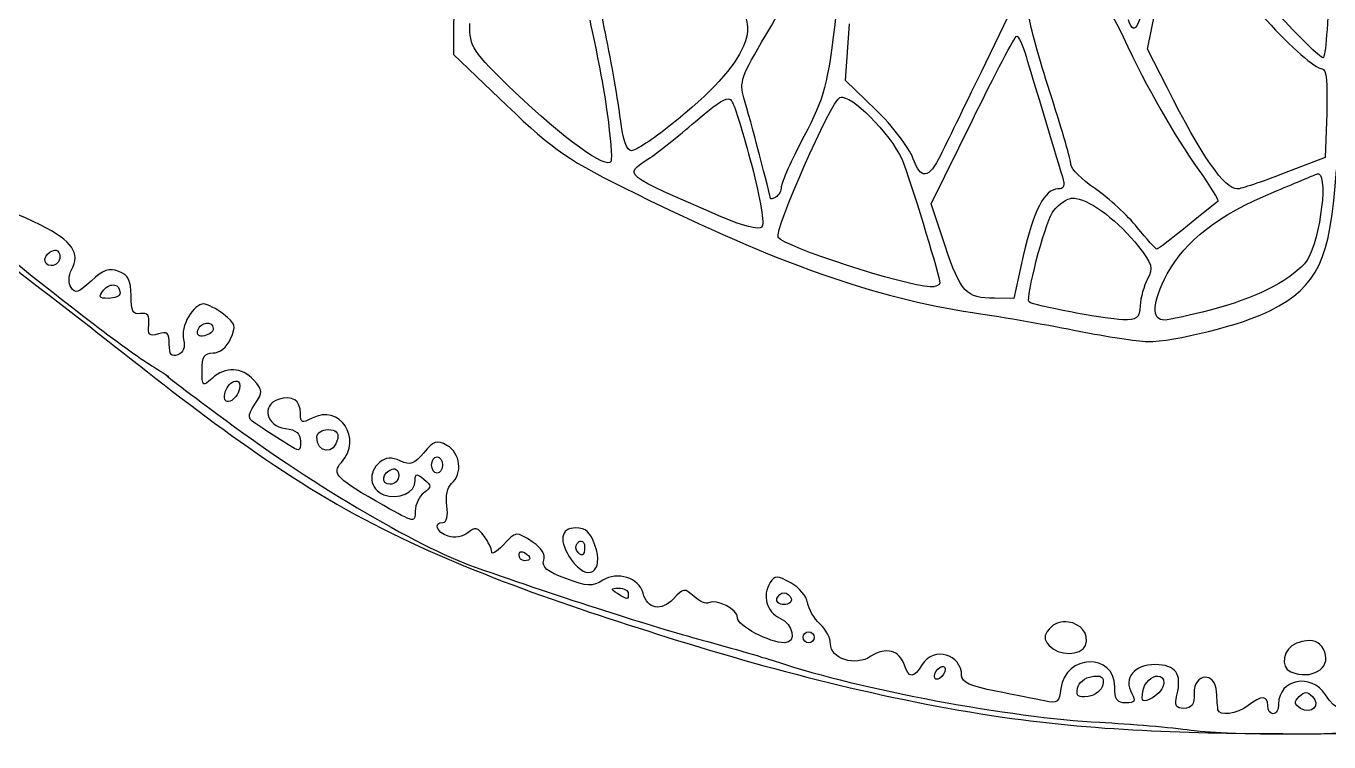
# Model space of a CAD drawing. Extents: x 2.7 to 60.3, y 1.1 to 57.9.
# Drawn here: x 13.76 to 31.82, y 1.06 to 10.98 of the extents above; entities that cross this region are included whole.
import ezdxf

# ---------------------------------------------------------------- set-up
doc = ezdxf.new("R2010")
doc.units = 0
doc.layers.get('0').update_dxf_attribs({"linetype": 'CONTINUOUS'})

msp = doc.modelspace()

# ---------------------------------------------------------------- linework, layer by layer
at = {"color": 7}
for points in [[(29.579866, 10.125603), (29.309218, 10.659181), (29.520885, 11.70649), (29.732001, 12.753797), (29.732001, 12.753797)], [(27.270825, 11.77925), (27.437843, 11.238507), (27.000729, 10.339476)], [(19.685, 10.9629), (19.685, 10.582563), (20.423629, 9.878658)], [(25.541111, 9.818026), (25.121636, 10.224824), (25.17786, 11.006997)], [(27.496272, 10.838327), (27.496272, 10.838327)], [(23.496102, 9.967406), (23.496102, 9.967406)], [(25.079193, 9.991107), (25.079193, 9.991107)], [(31.792994, 9.771174), (31.770947, 9.155464), (31.203745, 8.937735)], [(26.502431, 7.930665), (26.308403, 8.512198), (26.880013, 9.673607)], [(31.682202, 8.928916), (31.682202, 8.928916)], [(28.319236, 8.589919), (28.319236, 8.589919)], [(14.174501, 7.871686), (14.174501, 7.871686)], [(27.585569, 7.795065), (27.453277, 7.204716), (27.18704, 7.205816)], [(14.984236, 7.38882), (14.984236, 7.38882)], [(16.260299, 6.861308), (16.260299, 6.861308)], [(16.684184, 6.057084), (16.684184, 6.057084)], [(17.947569, 5.386256), (17.947569, 5.386256)], [(19.457899, 5.00757), (19.457899, 5.00757)], [(18.872509, 4.840551), (18.872509, 4.840551)], [(21.382743, 4.022547), (21.382743, 4.022547)], [(21.456606, 3.8412), (21.456606, 3.8412)], [(20.616554, 3.690716), (20.616554, 3.690716)], [(21.976953, 3.187457), (21.976953, 3.187457)], [(24.269458, 3.124618), (24.269458, 3.124618)], [(28.213403, 2.718923), (28.213403, 2.718923)], [(24.610109, 2.582774), (24.610109, 2.582774)], [(31.512425, 2.458751), (31.512425, 2.458751)], [(26.482035, 2.101012), (26.482035, 2.101012)], [(28.622955, 1.96927), (28.622955, 1.96927)], [(29.450882, 1.970374), (29.450882, 1.970374)], [(31.504709, 1.741068), (31.504709, 1.741068)], [(30.705448, 1.561925), (30.705448, 1.562475)]]:
    msp.add_lwpolyline(points, dxfattribs=at)
for points in [[(20.066441, 12.394957), (19.924727, 12.206873), (19.685, 11.307067), (19.685, 10.9629)], [(27.979687, 12.279201), (28.106373, 12.275611), (28.686255, 11.426565), (28.970221, 10.828404)], [(30.080368, 12.157383), (30.414714, 11.584799), (31.532068, 10.387432), (31.731811, 10.387432)], [(24.018103, 10.853759), (24.226103, 11.201386), (24.529806, 11.750071), (24.693342, 12.073049)], [(31.741731, 10.538466), (31.662703, 10.538466), (30.566958, 11.717062), (30.356528, 12.028399)], [(21.792847, 10.879667), (21.707163, 11.296413), (21.620168, 11.732537), (21.599371, 11.848702)], [(29.340088, 11.692709), (29.210409, 10.975323), (29.128108, 10.800215), (29.044635, 11.063221)], [(31.820556, 11.618296), (31.813988, 11.02443), (31.778535, 10.538466), (31.741731, 10.538466)], [(23.664774, 11.326701), (23.78535, 10.992589), (23.790712, 10.907415), (23.705013, 10.70052)], [(21.574566, 11.057709), (21.664608, 10.668003), (21.774057, 10.086227), (21.817652, 9.764559)], [(24.993754, 11.182835), (24.867487, 10.122258), (24.837707, 10.006446), (24.545065, 9.448713)], [(27.981893, 9.981737), (27.835826, 10.433888), (27.695961, 10.926953), (27.671007, 11.077002)], [(20.53773, 10.062766), (19.934038, 10.645654), (19.912101, 10.678183), (19.912101, 11.012509)], [(22.000104, 9.686284), (21.9718, 9.925914), (21.878532, 10.462918), (21.792847, 10.879667)], [(23.712179, 9.982287), (23.647055, 10.197059), (23.678733, 10.286574), (24.018103, 10.853759)], [(27.496272, 10.838327), (27.520857, 10.840172), (27.579078, 10.714039), (27.625256, 10.557758)], [(23.705013, 10.70052), (23.583308, 10.406699), (23.270281, 10.067011), (22.694084, 9.603605)], [(26.880013, 9.673607), (27.194382, 10.31244), (27.471696, 10.836633), (27.496272, 10.838327)], [(28.970221, 10.828404), (29.320992, 10.089523), (29.661694, 9.490086), (30.019735, 8.982383)], [(27.625256, 10.557758), (27.702637, 10.295884), (28.006559, 9.29154), (28.129618, 8.890881)], [(27.000729, 10.339476), (26.760175, 9.844857), (26.508497, 9.330111), (26.441797, 9.195703)], [(31.731811, 10.387432), (31.787166, 10.387432), (31.807641, 10.181186), (31.792994, 9.771174)], [(30.553863, 8.720006), (30.376312, 8.720006), (30.06403, 9.170842), (29.579866, 10.125603)], [(21.870569, 9.104201), (21.825901, 8.975375), (21.190074, 9.432905), (20.53773, 10.062766)], [(23.043004, 9.657622), (23.29879, 9.879183), (23.426945, 9.970084), (23.496102, 9.967406)], [(23.496102, 9.967406), (23.519155, 9.966514), (23.53542, 9.955104), (23.547917, 9.934883)], [(24.07984, 8.589919), (24.07984, 8.632695), (23.79928, 9.695039), (23.712179, 9.982287)], [(24.187878, 8.047522), (24.128459, 8.143661), (24.921825, 9.940736), (25.044466, 9.987799)], [(25.044466, 9.987799), (25.054361, 9.991598), (25.066068, 9.992431), (25.079193, 9.991107)], [(25.079193, 9.991107), (25.276065, 9.971255), (25.811275, 9.401322), (25.931923, 9.064515)], [(28.247577, 9.057349), (28.247577, 9.113709), (28.127958, 9.529586), (27.981893, 9.981737)], [(20.423629, 9.878658), (21.094766, 9.239126), (21.259663, 9.126847), (22.223346, 8.651105)], [(21.817652, 9.764559), (21.861245, 9.44289), (21.884897, 9.145524), (21.870569, 9.104201)], [(23.547917, 9.934883), (23.58343, 9.877419), (23.70629, 9.477127), (23.820768, 9.045222)], [(26.055946, 9.148851), (26.003661, 9.293445), (25.771833, 9.594554), (25.541111, 9.818026)], [(22.153342, 9.250827), (22.085675, 9.250827), (22.034252, 9.397187), (22.000104, 9.686284)], [(22.694084, 9.603605), (22.452832, 9.409577), (22.20943, 9.250827), (22.153342, 9.250827)], [(22.393672, 9.141133), (22.508277, 9.215512), (22.80071, 9.447759), (23.043004, 9.657622)], [(24.545065, 9.448713), (24.372576, 9.119974), (24.231424, 8.806273), (24.231424, 8.751976)], [(23.397986, 8.335258), (22.01697, 8.932074), (22.041242, 8.9124), (22.393672, 9.141133)], [(23.820768, 9.045222), (23.946184, 8.572054), (24.001361, 8.23282), (23.959674, 8.19139)], [(25.931923, 9.064515), (26.082627, 8.643806), (26.428568, 7.497634), (26.428568, 7.419687)], [(26.441797, 9.195703), (26.272986, 8.855535), (26.166751, 8.842429), (26.055946, 9.148851)], [(28.586577, 8.721107), (28.399833, 8.849589), (28.247577, 9.000987), (28.247577, 9.057349)], [(28.129618, 8.890881), (28.167911, 8.766206), (28.151039, 8.720006), (28.067331, 8.720006)], [(30.019735, 8.982383), (30.181855, 8.752499), (30.301125, 8.5568), (30.284869, 8.546925)], [(31.203745, 8.937735), (30.891861, 8.81807), (30.599369, 8.720006), (30.553863, 8.720006)], [(31.013575, 7.034939), (31.673856, 7.373425), (31.843734, 7.735618), (31.928593, 8.98514)], [(31.054918, 8.677563), (31.323653, 8.789103), (31.591501, 8.901227), (31.650229, 8.926711)], [(31.682202, 8.928916), (31.821961, 8.87535), (31.680949, 7.896228), (31.484866, 7.68372)], [(31.650229, 8.926711), (31.662105, 8.931865), (31.672883, 8.932486), (31.682202, 8.928916)], [(24.231424, 8.751976), (24.231424, 8.697682), (24.197031, 8.632221), (24.155356, 8.606454)], [(28.067331, 8.720006), (27.88135, 8.720006), (27.726896, 8.423859), (27.585569, 7.795065)], [(29.167557, 8.186979), (29.034763, 8.35222), (28.77332, 8.592625), (28.586577, 8.721107)], [(29.583174, 7.542059), (29.833183, 8.007982), (30.289331, 8.359809), (31.054918, 8.677563)], [(22.223346, 8.651105), (24.160459, 7.694809), (25.544218, 7.206801), (26.881667, 7.008481)], [(24.155356, 8.606454), (24.113681, 8.580687), (24.07984, 8.573296), (24.07984, 8.589919)], [(27.986853, 8.388175), (28.041407, 8.476378), (28.15487, 8.566308), (28.238758, 8.588265)], [(28.238758, 8.588265), (28.261764, 8.594282), (28.288705, 8.594759), (28.319236, 8.589919)], [(28.319236, 8.589919), (28.532946, 8.556041), (28.911835, 8.269543), (29.184645, 7.921845)], [(30.284869, 8.546925), (30.268613, 8.537042), (30.078491, 8.384475), (29.862639, 8.207925)], [(13.961732, 8.218952), (13.628391, 8.387738), (13.519682, 8.412615), (13.433116, 8.34077)], [(23.959674, 8.19139), (23.918193, 8.150163), (23.693294, 8.207635), (23.397986, 8.335258)], [(27.666046, 7.154553), (27.615809, 7.204789), (27.877678, 8.211656), (27.986853, 8.388175)], [(14.390577, 7.601591), (14.514781, 7.833662), (14.401902, 7.996072), (13.961732, 8.218952)], [(29.439856, 7.886567), (29.423052, 7.886567), (29.300351, 8.021735), (29.167557, 8.186979)], [(29.862639, 8.207925), (29.646787, 8.031373), (29.456648, 7.886567), (29.439856, 7.886567)], [(26.296276, 7.362912), (25.929453, 7.381833), (24.265298, 7.922252), (24.187878, 8.047522)], [(14.109458, 7.659466), (13.975649, 7.659466), (13.998725, 7.822644), (14.139223, 7.869479)], [(14.229622, 7.77908), (14.229622, 7.713097), (14.175442, 7.659466), (14.109458, 7.659466)], [(14.139223, 7.869479), (14.151595, 7.873602), (14.163746, 7.874192), (14.174501, 7.871686)], [(14.174501, 7.871686), (14.206767, 7.864162), (14.229622, 7.828571), (14.229622, 7.77908)], [(27.18704, 7.205816), (26.79453, 7.207532), (26.715851, 7.290985), (26.502431, 7.930665)], [(29.184645, 7.921845), (29.374219, 7.680232), (29.39012, 7.623296), (29.309771, 7.473157)], [(13.572023, 7.734983), (14.466975, 7.007705), (15.352469, 6.34203), (15.587817, 6.219692)], [(14.38286, 7.353543), (14.343243, 7.417647), (14.346351, 7.51895), (14.390577, 7.601591)], [(15.043768, 7.578437), (14.909425, 7.629979), (14.828797, 7.601396), (14.661775, 7.444492)], [(31.484866, 7.68372), (31.245612, 7.424428), (30.795138, 7.203248), (30.179589, 7.042658)], [(14.661775, 7.444492), (14.488327, 7.281553), (14.437604, 7.264967), (14.38286, 7.353543)], [(15.214644, 7.241647), (15.214644, 7.452755), (15.176592, 7.527479), (15.043768, 7.578437)], [(26.428568, 7.419687), (26.428568, 7.384734), (26.369207, 7.359159), (26.296276, 7.362912)], [(29.309771, 7.473157), (29.259107, 7.378488), (29.21252, 7.210814), (29.206142, 7.101086)], [(29.551754, 6.903201), (29.357678, 6.900604), (29.369679, 7.144185), (29.583174, 7.542059)], [(14.902105, 7.204716), (14.768272, 7.204716), (14.756935, 7.223822), (14.834857, 7.317715)], [(14.834857, 7.317715), (14.882178, 7.374732), (14.939064, 7.397047), (14.984236, 7.38882)], [(15.06306, 7.275822), (15.06306, 7.236607), (14.990557, 7.204716), (14.902105, 7.204716)], [(14.984236, 7.38882), (15.029408, 7.380594), (15.06306, 7.341458), (15.06306, 7.275822)], [(15.346936, 6.993049), (15.241219, 6.975297), (15.214644, 7.025617), (15.214644, 7.241647)], [(16.222817, 7.127545), (16.077263, 7.130257), (15.897156, 6.812765), (15.942248, 6.633103)], [(16.498976, 6.983126), (16.396757, 7.061683), (16.272548, 7.126416), (16.222817, 7.127545)], [(28.966914, 6.908713), (28.713749, 6.916584), (27.715262, 7.105337), (27.666046, 7.154553)], [(29.206142, 7.101086), (29.196276, 6.930748), (29.160989, 6.902673), (28.966914, 6.908713)], [(15.460486, 6.839811), (15.474578, 6.970367), (15.445517, 7.009587), (15.346936, 6.993049)], [(16.260299, 6.861308), (16.308338, 6.867164), (16.352138, 6.84423), (16.355109, 6.787995)], [(16.595438, 6.643576), (16.674831, 6.817823), (16.663817, 6.856442), (16.498976, 6.983126)], [(26.881667, 7.008481), (27.320087, 6.943471), (27.986056, 6.827466), (28.361129, 6.751063)], [(29.308117, 6.606094), (29.664999, 6.598054), (30.639693, 6.843271), (31.013575, 7.034939)], [(30.179589, 7.042658), (29.887867, 6.966551), (29.605156, 6.904047), (29.551754, 6.903201)], [(15.593329, 6.712481), (15.468732, 6.672933), (15.444902, 6.695446), (15.460486, 6.839811)], [(15.744913, 6.568062), (15.744913, 6.725751), (15.717693, 6.751949), (15.593329, 6.712481)], [(16.232739, 6.686019), (16.15373, 6.669653), (16.118892, 6.697802), (16.140135, 6.761536)], [(16.140135, 6.761536), (16.159799, 6.820535), (16.212261, 6.855452), (16.260299, 6.861308)], [(16.355109, 6.787995), (16.35731, 6.746322), (16.302252, 6.700413), (16.232739, 6.686019)], [(28.361129, 6.751063), (28.736203, 6.674657), (29.162256, 6.609368), (29.308117, 6.606094)], [(15.587817, 6.219692), (16.057647, 5.899531), (15.154079, 6.528889), (16.420152, 5.595716)], [(15.863976, 6.421989), (15.774757, 6.387753), (15.744913, 6.424351), (15.744913, 6.568062)], [(15.942248, 6.633103), (15.969542, 6.524354), (15.942491, 6.452116), (15.863976, 6.421989)], [(16.352904, 6.447344), (16.444213, 6.447344), (16.542076, 6.526462), (16.595438, 6.643576)], [(16.199666, 6.208118), (16.199666, 6.397512), (16.231559, 6.447344), (16.352904, 6.447344)], [(16.338021, 6.094566), (16.206559, 5.975598), (16.199666, 5.981322), (16.199666, 6.208118)], [(16.917348, 6.070312), (16.752198, 6.252789), (16.52349, 6.262415), (16.338021, 6.094566)], [(16.51441, 5.8829), (16.528808, 5.957178), (16.586219, 6.032918), (16.642292, 6.051573)], [(16.642292, 6.051573), (16.658595, 6.057), (16.672716, 6.058795), (16.684184, 6.057084)], [(16.684184, 6.057084), (16.71859, 6.051948), (16.730918, 6.015488), (16.718359, 5.950701)], [(16.932231, 5.736277), (17.043964, 5.906798), (17.042498, 5.932023), (16.917348, 6.070312)], [(16.589926, 5.781477), (16.524715, 5.759766), (16.497665, 5.796517), (16.51441, 5.8829)], [(16.718359, 5.950701), (16.703961, 5.876425), (16.645999, 5.800132), (16.589926, 5.781477)], [(17.255243, 5.80132), (17.017049, 5.725722), (17.09044, 5.430478), (17.355013, 5.400034)], [(17.563372, 5.606742), (17.563372, 5.795851), (17.45431, 5.864502), (17.255243, 5.80132)], [(16.997826, 5.430904), (16.820297, 5.545565), (16.81727, 5.560825), (16.932231, 5.736277)], [(17.724327, 5.542799), (17.585271, 5.46838), (17.563372, 5.477516), (17.563372, 5.606742)], [(18.131124, 4.930953), (18.430325, 5.261565), (18.107077, 5.747642), (17.724327, 5.542799)], [(16.420152, 5.595716), (17.612817, 4.6916), (19.18556, 3.757577), (19.985963, 3.478499)], [(17.373754, 5.188368), (17.269568, 5.255675), (17.100488, 5.364599), (16.997826, 5.430904)], [(17.355013, 5.400034), (17.506717, 5.382579), (17.563372, 5.333901), (17.563372, 5.220891)], [(17.790473, 5.285382), (17.790473, 5.340945), (17.861165, 5.386256), (17.947569, 5.386256)], [(18.080412, 5.260027), (18.036154, 5.031813), (17.790473, 5.05331), (17.790473, 5.285382)], [(17.947569, 5.386256), (18.053495, 5.386256), (18.096931, 5.345201), (18.080412, 5.260027)], [(19.595152, 5.16632), (19.452311, 5.242769), (19.408049, 5.228872), (19.273242, 5.064345)], [(17.563372, 5.220891), (17.563372, 5.073198), (17.553992, 5.071934), (17.373754, 5.188368)], [(19.273242, 5.064345), (19.142811, 4.905155), (19.08874, 4.886514), (18.948025, 4.951346)], [(19.660195, 4.639358), (19.81804, 4.770357), (19.781404, 5.066642), (19.595152, 5.16632)], [(18.71872, 4.331781), (18.067575, 4.697391), (17.990751, 4.775838), (18.131124, 4.930953)], [(18.664149, 4.933157), (18.494394, 4.792269), (18.522663, 4.557395), (18.71872, 4.483365)], [(18.948025, 4.951346), (18.825568, 5.007751), (18.747969, 5.002719), (18.664149, 4.933157)], [(19.381832, 4.893468), (19.381832, 4.95598), (19.416225, 5.00757), (19.457899, 5.00757)], [(19.457899, 4.779919), (19.416225, 4.779919), (19.381832, 4.830956), (19.381832, 4.893468)], [(19.457899, 5.00757), (19.499574, 5.00757), (19.533416, 4.95598), (19.533416, 4.893468)], [(19.533416, 4.893468), (19.533416, 4.830956), (19.499574, 4.779919), (19.457899, 4.779919)], [(18.807465, 4.628334), (18.673657, 4.628334), (18.696733, 4.791515), (18.837231, 4.838347)], [(18.927079, 4.748499), (18.927079, 4.682515), (18.87345, 4.628334), (18.807465, 4.628334)], [(18.837231, 4.838347), (18.849603, 4.84247), (18.861753, 4.84306), (18.872509, 4.840551)], [(18.872509, 4.840551), (18.904775, 4.83303), (18.927079, 4.797989), (18.927079, 4.748499)], [(19.154731, 4.678494), (19.154731, 4.779845), (19.173351, 4.783164), (19.274896, 4.69889)], [(19.274896, 4.69889), (19.385048, 4.607473), (19.385048, 4.590917), (19.274896, 4.510374)], [(18.71872, 4.483365), (18.923271, 4.406124), (19.154731, 4.509767), (19.154731, 4.678494)], [(19.592947, 4.326819), (19.573079, 4.462185), (19.600579, 4.589882), (19.660195, 4.639358)], [(19.274896, 4.510374), (19.20862, 4.461911), (19.154731, 4.346843), (19.154731, 4.25461)], [(19.154731, 4.25461), (19.154731, 4.090453), (19.14522, 4.092307), (18.71872, 4.331781)], [(19.542235, 4.098064), (19.593, 4.098064), (19.613148, 4.189185), (19.592947, 4.326819)], [(19.612791, 3.907344), (19.449393, 3.959205), (19.398106, 4.098064), (19.542235, 4.098064)], [(20.109987, 3.910101), (20.021833, 4.030658), (19.985016, 4.038417), (19.886194, 3.956403)], [(20.788533, 3.823008), (20.550714, 3.978834), (20.555043, 3.979014), (20.37016, 3.780564)], [(21.382743, 4.022547), (21.167349, 4.022547), (21.140081, 3.838708), (21.318251, 3.584332)], [(21.646775, 3.786076), (21.585476, 3.961917), (21.518353, 4.022547), (21.382743, 4.022547)], [(19.886194, 3.956403), (19.82, 3.901443), (19.699678, 3.879771), (19.612791, 3.907344)], [(20.215269, 3.690716), (20.215269, 3.732284), (20.16799, 3.83078), (20.109987, 3.910101)], [(20.937361, 3.573859), (20.96238, 3.652687), (20.9073, 3.74519), (20.788533, 3.823008)], [(21.393216, 3.713869), (21.369239, 3.752661), (21.384486, 3.80619), (21.42684, 3.83238)], [(21.42684, 3.83238), (21.437429, 3.838922), (21.447401, 3.84151), (21.456606, 3.8412)], [(21.456606, 3.8412), (21.484221, 3.840268), (21.503459, 3.81055), (21.503459, 3.761825)], [(20.37016, 3.780564), (20.285187, 3.689181), (20.215269, 3.649147), (20.215269, 3.690716)], [(20.594505, 3.647722), (20.594505, 3.669789), (20.60282, 3.684659), (20.616554, 3.690716)], [(20.670022, 3.567797), (20.628347, 3.567797), (20.594505, 3.603585), (20.594505, 3.647722)], [(20.616554, 3.690716), (20.630288, 3.696772), (20.649184, 3.69423), (20.670022, 3.681346)], [(20.670022, 3.681346), (20.711697, 3.655588), (20.74609, 3.61924), (20.74609, 3.600868)], [(21.318251, 3.584332), (21.546006, 3.259167), (21.78031, 3.403016), (21.646775, 3.786076)], [(21.503459, 3.761825), (21.503459, 3.628729), (21.45817, 3.60877), (21.393216, 3.713869)], [(19.985963, 3.478499), (21.211491, 3.051192), (22.4594, 2.650727), (23.132852, 2.468121)], [(20.74609, 3.600868), (20.74609, 3.582467), (20.711697, 3.567797), (20.670022, 3.567797)], [(21.243837, 3.320852), (20.984381, 3.417011), (20.907565, 3.479981), (20.937361, 3.573859)], [(21.754813, 3.297149), (21.612278, 3.206917), (21.542402, 3.210196), (21.243837, 3.320852)], [(22.313746, 3.118005), (22.258236, 3.330276), (21.958925, 3.426373), (21.754813, 3.297149)], [(24.077635, 3.264628), (23.961629, 3.087181), (24.02541, 2.855107), (24.212682, 2.772943)], [(24.362062, 3.262424), (24.175436, 3.365554), (24.143581, 3.365506), (24.077635, 3.264628)], [(24.595777, 2.985714), (24.58303, 3.073736), (24.477713, 3.19852), (24.362062, 3.262424)], [(21.958212, 3.113044), (21.861079, 3.175802), (21.863632, 3.186328), (21.976953, 3.187457)], [(22.109796, 3.113044), (22.109796, 3.020633), (22.10121, 3.020633), (21.958212, 3.113044)], [(21.976953, 3.187457), (22.049884, 3.188095), (22.109796, 3.154717), (22.109796, 3.113044)], [(22.734874, 3.040284), (22.567496, 2.860621), (22.371624, 2.896678), (22.313746, 3.118005)], [(23.022057, 3.072805), (22.891643, 3.190827), (22.873168, 3.188724), (22.734874, 3.040284)], [(23.2227, 2.982956), (23.188817, 2.962927), (23.098635, 3.003505), (23.022057, 3.072805)], [(24.170239, 3.043039), (24.185172, 3.087841), (24.229867, 3.124618), (24.269458, 3.124618)], [(24.269458, 3.124618), (24.309049, 3.124618), (24.353744, 3.087841), (24.368676, 3.043039)], [(23.625087, 2.775701), (23.625087, 2.895177), (23.330668, 3.04677), (23.2227, 2.982956)], [(24.269458, 2.961459), (24.2, 2.961459), (24.155303, 2.998239), (24.170239, 3.043039)], [(24.368676, 3.043039), (24.38361, 2.998239), (24.338916, 2.961459), (24.269458, 2.961459)], [(24.766102, 2.692465), (24.685081, 2.765786), (24.608525, 2.897688), (24.595777, 2.985714)], [(24.278277, 2.431189), (24.066702, 2.431189), (23.625087, 2.664155), (23.625087, 2.775701)], [(24.212682, 2.772943), (24.397914, 2.691678), (24.447805, 2.431189), (24.278277, 2.431189)], [(28.213403, 2.718923), (28.117869, 2.732588), (28.01523, 2.705588), (27.94441, 2.620258)], [(28.44767, 2.394258), (28.511585, 2.560817), (28.372627, 2.696151), (28.213403, 2.718923)], [(24.534592, 2.506706), (24.534592, 2.548382), (24.568434, 2.582774), (24.610109, 2.582774)], [(24.610109, 2.582774), (24.651783, 2.582774), (24.686176, 2.548382), (24.686176, 2.506706)], [(24.913277, 2.417408), (24.913277, 2.49533), (24.847123, 2.619141), (24.766102, 2.692465)], [(27.94441, 2.620258), (27.869155, 2.529578), (27.869155, 2.483835), (27.94441, 2.393157)], [(23.132852, 2.468121), (23.549599, 2.355116), (24.026691, 2.216537), (24.19339, 2.160544)], [(24.610109, 2.431189), (24.568434, 2.431189), (24.534592, 2.465033), (24.534592, 2.506706)], [(24.686176, 2.506706), (24.686176, 2.465033), (24.651783, 2.431189), (24.610109, 2.431189)], [(25.474414, 2.243777), (25.254515, 2.099694), (24.913277, 2.205315), (24.913277, 2.417408)], [(25.938537, 2.120855), (25.873385, 2.326135), (25.678757, 2.377666), (25.474414, 2.243777)], [(26.731736, 1.974232), (26.731736, 2.27586), (26.344137, 2.384716), (26.183828, 2.12802)], [(27.94441, 2.393157), (28.066658, 2.24602), (28.391014, 2.246616), (28.44767, 2.394258)], [(31.372968, 2.423473), (31.189699, 2.355348), (31.138814, 2.090389), (31.296901, 2.026598)], [(31.512425, 2.458751), (31.470699, 2.45421), (31.4242, 2.442515), (31.372968, 2.423473)], [(31.765985, 2.302205), (31.720417, 2.420956), (31.637605, 2.472371), (31.512425, 2.458751)], [(28.853364, 1.822097), (28.853364, 2.295886), (28.16322, 2.273447), (28.108672, 1.797843)], [(31.296901, 2.026598), (31.580334, 1.912233), (31.853914, 2.073072), (31.765985, 2.302205)], [(24.19339, 2.160544), (25.309292, 1.785719), (27.412356, 1.393001), (28.646106, 1.328759)], [(26.183828, 2.12802), (26.065262, 1.938167), (25.99719, 1.936056), (25.938537, 2.120855)], [(26.353051, 1.967619), (26.353051, 2.009292), (26.386893, 2.064221), (26.428568, 2.089988)], [(26.428568, 2.089988), (26.449405, 2.102866), (26.468302, 2.106258), (26.482035, 2.101012)], [(26.504635, 2.061326), (26.504635, 2.01965), (26.470242, 1.964171), (26.428568, 1.938404)], [(26.482035, 2.101012), (26.495769, 2.095765), (26.504635, 2.082162), (26.504635, 2.061326)], [(29.416155, 2.12802), (29.124021, 2.12802), (28.971906, 1.941085), (29.090936, 1.728391)], [(29.716566, 1.70524), (29.790435, 1.999547), (29.699037, 2.12802), (29.416155, 2.12802)], [(30.26668, 1.749338), (30.249436, 2.033959), (29.951152, 2.015456), (29.955242, 1.730045)], [(31.777562, 1.711302), (31.577593, 2.016489), (31.126577, 1.92707), (31.126577, 1.582318)], [(26.428568, 1.938404), (26.386893, 1.912648), (26.353051, 1.925941), (26.353051, 1.967619)], [(27.20523, 1.759811), (26.855831, 1.827321), (26.731736, 1.883266), (26.731736, 1.974232)], [(28.336325, 1.800047), (28.351023, 1.877131), (28.441145, 1.949817), (28.539172, 1.963759)], [(28.689102, 1.850209), (28.674407, 1.773126), (28.584282, 1.699889), (28.486255, 1.685948)], [(28.539172, 1.963759), (28.573326, 1.968616), (28.600888, 1.970625), (28.622955, 1.96927)], [(28.622955, 1.96927), (28.689156, 1.965215), (28.704469, 1.930778), (28.689102, 1.850209)], [(29.008807, 1.597753), (28.887166, 1.597753), (28.853364, 1.646143), (28.853364, 1.822097)], [(29.245278, 1.761465), (29.262809, 1.884688), (29.371617, 1.969587), (29.450882, 1.970374)], [(29.535216, 1.871156), (29.535216, 1.807055), (29.464793, 1.716349), (29.37812, 1.669963)], [(29.450882, 1.970374), (29.49844, 1.970848), (29.535216, 1.941116), (29.535216, 1.871156)], [(27.881571, 1.625312), (27.770143, 1.648951), (27.465697, 1.709485), (27.20523, 1.759811)], [(28.108672, 1.797843), (28.086872, 1.607786), (28.060207, 1.587413), (27.881571, 1.625312)], [(28.486255, 1.685948), (28.349637, 1.666517), (28.315835, 1.692625), (28.336325, 1.800047)], [(29.090936, 1.728391), (29.149681, 1.623427), (29.133588, 1.597753), (29.008807, 1.597753)], [(29.37812, 1.669963), (29.2377, 1.594815), (29.223039, 1.604989), (29.245278, 1.761465)], [(29.814131, 1.521686), (29.699847, 1.521686), (29.679982, 1.559467), (29.716566, 1.70524)], [(29.955242, 1.730045), (29.957466, 1.574876), (29.921214, 1.521686), (29.814131, 1.521686)], [(29.914452, 1.221825), (31.141763, 1.056877), (35.257065, 1.288886), (37.112773, 1.627519)], [(30.285422, 1.502943), (30.281301, 1.5342), (30.273001, 1.645152), (30.26668, 1.749338)], [(30.974992, 1.559718), (30.974992, 1.703279), (30.892863, 1.70368), (30.705448, 1.561925)], [(31.429743, 1.521686), (31.340227, 1.577004), (31.336626, 1.610462), (31.411553, 1.685397)], [(31.411553, 1.685397), (31.448144, 1.721985), (31.476445, 1.740586), (31.504709, 1.741068)], [(31.596211, 1.688702), (31.719142, 1.565775), (31.581694, 1.427776), (31.429743, 1.521686)], [(31.504709, 1.741068), (31.532974, 1.741551), (31.560852, 1.724062), (31.596211, 1.688702)], [(32.03608, 1.712406), (32.03608, 1.469571), (31.936159, 1.469252), (31.777562, 1.711302)], [(30.705448, 1.562475), (30.548882, 1.444058), (30.29784, 1.408374), (30.285422, 1.502943)], [(31.05106, 1.446169), (31.009384, 1.446169), (30.974992, 1.497206), (30.974992, 1.559718)], [(31.126577, 1.582318), (31.126577, 1.507304), (31.092733, 1.446169), (31.05106, 1.446169)], [(28.646106, 1.328759), (29.072631, 1.306551), (29.643567, 1.258231), (29.914452, 1.221825)]]:
    msp.add_open_spline(points, degree=3, dxfattribs=at)
at = {"color": 1}
for points in [[(10.107635, 10.653669), (11.412772, 9.228898), (13.00072, 8.087281), (14.526727, 6.902097)], [(14.526727, 6.902097), (15.752288, 5.950252), (16.959833, 4.948947), (18.324049, 4.209409)], [(18.324049, 4.209409), (19.644104, 3.493807), (21.081086, 3.004685), (22.512734, 2.551907)], [(22.512734, 2.551907), (24.077515, 2.057022), (25.676256, 1.639799), (27.300039, 1.401521)], [(27.300039, 1.401521), (28.668424, 1.20072), (30.059387, 1.173088), (31.442423, 1.171112)], [(31.442423, 1.171112), (32.902065, 1.168984), (34.367507, 1.219558), (35.815764, 1.401521)]]:
    msp.add_open_spline(points, degree=3, dxfattribs=at)

doc.saveas('drawing.dxf')
